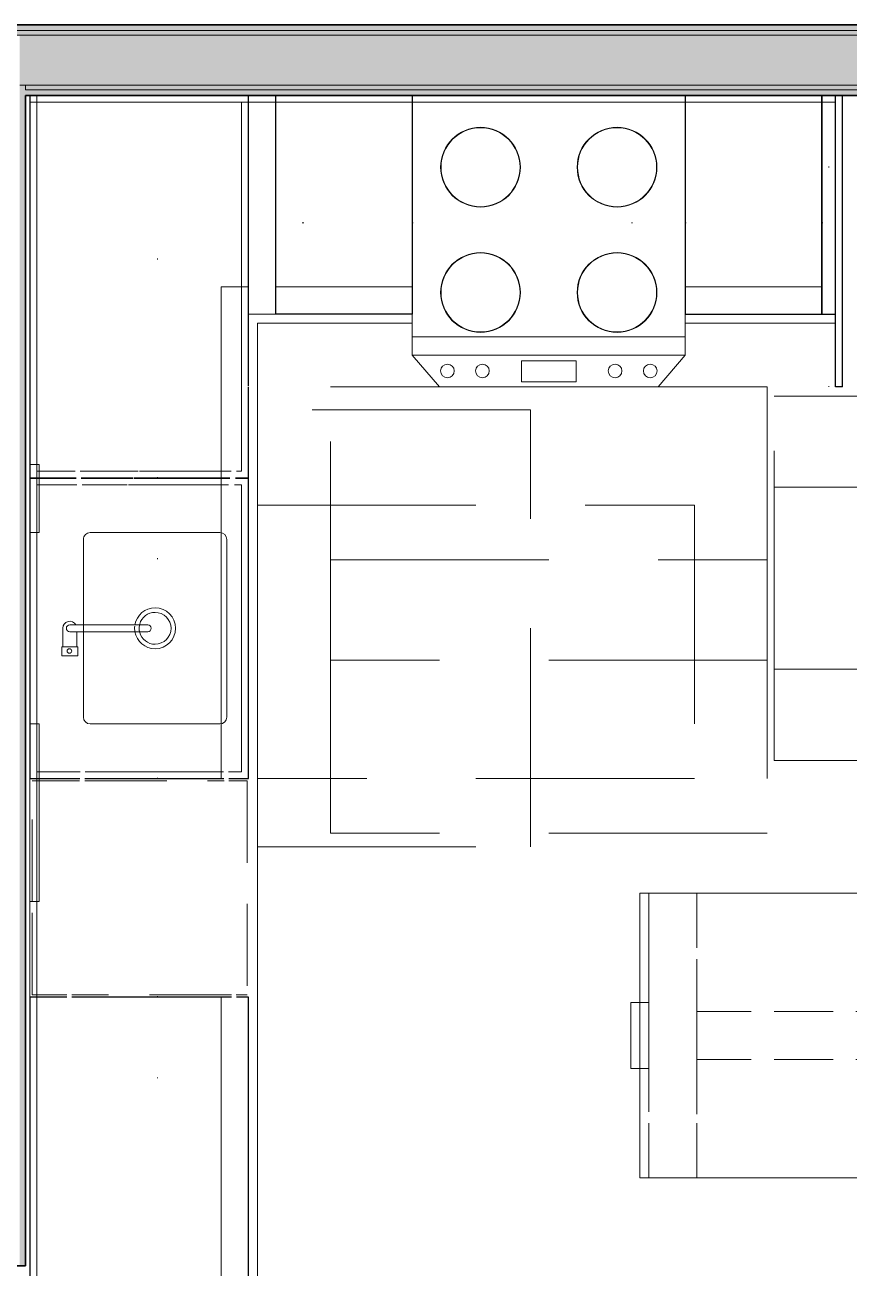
# Model space of a CAD drawing. Header units: inches. Extents: x 6 to 8416, y -388 to 6104.
# Drawn here: x 5615.9 to 5706.4, y 1370.7 to 1507.2 of the extents above; entities that cross this region are included whole.
import ezdxf

# ---------------------------------------------------------------- set-up
doc = ezdxf.new("R2010")
doc.units = ezdxf.units.IN
doc.header["$MEASUREMENT"] = 0
for name, pattern in [('Dash 1_16_', [48, 24, -24]), ('Dot 1_16_', [24, 0, -24]), ('Hidden 1_16_', [36, 24, -12]), ('Hidden 1_8_', [9, 6, -3]), ('Hidden 3_16_', [13.5, 9, -4.5])]:
    doc.linetypes.add(name, pattern=pattern)
for name, color, linetype, lineweight in [('A-GENM', 13, 'Continuous', 18), ('A-ROOM', 32, 'Continuous', 13), ('A-WALL', 113, 'Continuous', 25), ('A-WALL-PATT', 111, 'Continuous', 35), ('I-WALL', 2, 'Continuous', 25), ('P-SANR-FIXT', 6, 'Continuous', 18), ('Q-CASE', 31, 'Continuous', 18), ('Q-SPCQ', 91, 'Continuous', 18), ('Q-SPCQ-HDLN', 91, 'Hidden 3_16_', 9)]:
    doc.layers.add(name, color=color, linetype=linetype, lineweight=lineweight)

# ---------------------------------------------------------------- blocks, each defined once
blk = doc.blocks.new('GM KT - Type B_L4_3 - TS - Non-Recessed at Wall-18471888-LEVEL 3 - PLAN Copy 1 Copy 1')
at = {"layer": 'A-GENM', "lineweight": 9}
for p, q in [((-25, 166.5), (-25, 25)), ((-25, 25), (-25, 166.5)), ((-0.75, 166.5), (-0.75, 88.5)), ((-0.75, 88.5), (-0.75, 166.5)), ((0, 88.5), (0, 129)), ((0, 129), (0, 88.5)), ((0, 129), (0, 88.5)), ((0, 88.5), (0, 129)), ((-0.75, 88.5), (-0.75, 69)), ((-0.75, 69), (-0.75, 88.5)), ((0, 69), (0, 88.5)), ((0, 88.5), (0, 69)), ((0, 88.5), (0, 69)), ((0, 69), (0, 88.5)), ((-20.87, 69), (-6.62, 69)), ((-6.62, 69), (-20.87, 69)), ((-0.75, 69), (-0.75, 48)), ((-0.75, 48), (-0.75, 69)), ((0, 48), (0, 69)), ((0, 69), (0, 48)), ((0, 69), (0, 48)), ((0, 48), (0, 69)), ((-21.62, 48.75), (-21.62, 68.25)), ((-21.62, 68.25), (-21.62, 48.75)), ((-5.87, 68.25), (-5.87, 58.88)), ((-5.87, 58.88), (-5.87, 68.25)), ((-5.87, 58.81), (-5.87, 58.12)), ((-5.87, 58.12), (-5.87, 58.81)), ((-5.87, 58.12), (-5.87, 48.75)), ((-5.87, 48.75), (-5.87, 58.12)), ((-6.62, 48), (-20.87, 48)), ((-20.87, 48), (-6.62, 48)), ((-0.75, 48), (-0.75, 40.5)), ((-0.75, 40.5), (-0.75, 48)), ((0, 40.5), (0, 48)), ((0, 48), (0, 40.5)), ((0, 48), (0, 40.5)), ((0, 40.5), (0, 48)), ((-0.75, 40.5), (-0.75, 0.75)), ((-0.75, 0), (-0.75, 40.5)), ((0, 0.75), (0, 40.5)), ((0, 40.5), (0, 0.75)), ((0, 40.5), (0, 0)), ((0, 0.75), (0, 40.5)), ((-72, 25), (-88.5, 25)), ((-88.5, 25), (-88.5, 0.75)), ((-88.5, 0.75), (-88.5, 25)), ((-88.5, 25), (-72, 25)), ((-72, 0.75), (-72, 25)), ((-72, 25), (-72, 0.75)), ((-25, 25), (-42, 25)), ((-42, 25), (-42, 0.75)), ((-42, 0.75), (-42, 25)), ((-42, 25), (-25, 25)), ((-88.5, 0.75), (-88.5, 0)), ((-88.5, 0), (-88.5, 0.75)), ((-0.75, 0.75), (-88.5, 0.75)), ((-88.5, 0.75), (0, 0.75)), ((-88.5, 0.75), (-88.5, 0)), ((-88.5, 0.75), (-88.5, 0)), ((-72, 0), (-88.5, 0)), ((-72, 0), (-72, 0.75)), ((-72, 0.75), (-72, 0)), ((-42, 0.75), (-42, 0)), ((-42, 0), (-42, 0.75)), ((-0.75, 0), (-42, 0)), ((0, 0.75), (-0.75, 0.75)), ((-0.75, 0.75), (-0.75, 0)), ((0, 0), (-0.75, 0)), ((0, 0), (0, 0.75)), ((0, 0.75), (0, 0)), ((0, 0), (0, 0.75)), ((0, 0.75), (0, 0)), ((0, 0), (0, 0.75))]:
    blk.add_line(p, q, dxfattribs=at)
for centre, start, end in [((-20.87, 68.25), 90, 180), ((-20.87, 68.25), 90, 180), ((-6.62, 68.25), 0, 90), ((-6.62, 68.25), 0, 90), ((-20.87, 48.75), 180, 270), ((-20.87, 48.75), 180, 270), ((-6.62, 48.75), 270, 0), ((-6.62, 48.75), 270, 0)]:
    blk.add_arc(centre, 0.75, start, end, dxfattribs=at)
blk = doc.blocks.new('CW - LW - Filler - AM - 1 1_2_ W x 24_ D x H-V895-LEVEL 3 - PLAN Copy 1 Copy 1')
at = {"layer": 'Q-CASE', "lineweight": 9}
for p, q in [((18.24, 0.75), (18.24, 24)), ((18.24, 24), (18.24, 0.75)), ((18.24, 24), (19.74, 24)), ((18.24, 24), (19.74, 24)), ((19.74, 24), (18.24, 24)), ((18.24, 24), (18.24, 0.75)), ((18.24, 24), (19.74, 24)), ((19.74, 21), (19.74, 24)), ((19.74, 24), (19.74, 0.75)), ((19.74, 21), (19.74, 24)), ((19.74, 0.75), (19.74, 21)), ((19.74, 0.75), (19.74, 21)), ((18.24, 0), (18.24, 0.75)), ((18.24, 0.75), (18.24, 0)), ((18.24, 0.75), (18.24, 0)), ((19.74, 0), (18.24, 0)), ((18.24, 0), (19.74, 0)), ((18.24, 0), (19.74, 0)), ((19.74, 0), (19.74, 0.75)), ((19.74, 0.75), (19.74, 0)), ((19.74, 0), (19.74, 0.75))]:
    blk.add_line(p, q, dxfattribs=at)
at = {"layer": 'Q-CASE', "lineweight": 25}
for p, q in [((19.74, 24), (18.24, 24)), ((18.24, 24), (18.24, 0.75)), ((19.74, 0.75), (19.74, 24)), ((18.24, 0.75), (18.24, 0)), ((18.24, 0), (19.74, 0)), ((19.74, 0), (19.74, 0.75))]:
    blk.add_line(p, q, dxfattribs=at)
blk = doc.blocks.new('CW - UP - Double Doors - AM - 30_ W x 14_ D x H-2223544-LEVEL 3 - PLAN Copy 1 Copy 1')
at = {"layer": 'Q-CASE', "linetype": 'Dot 1_16_', "lineweight": 9}
for p, q in [((18.74, 14), (-11.26, 14)), ((-11.26, 0), (18.74, 0))]:
    blk.add_line(p, q, dxfattribs=at)
blk = doc.blocks.new('CW - UP - Filler - AM - 1 1_2_ W x 14_ D x H-2223587-LEVEL 3 - PLAN Copy 1 Copy 1')
at = {"layer": 'Q-CASE', "linetype": 'Dot 1_16_', "lineweight": 9}
for p, q in [((18.99, 14), (17.49, 14)), ((17.49, 0), (18.99, 0))]:
    blk.add_line(p, q, dxfattribs=at)
blk = doc.blocks.new('PL KT Sink-Single Bowl-Unit-AM - Under Mnt_ Cntr_Cntr_ 21_ L x 15 3_4_ W x 7 1_2_ D-2984442-LEVEL 3 - PLAN Copy 1 Copy 1')
at = {"layer": 'P-SANR-FIXT', "lineweight": 9}
for radius, start, end in [(2.25, 0, 180), (2.25, 0, 180), (1.75, 0, 180), (1.75, 360, 180), (2.25, 180, 260.3165), (2.25, 180, 260.3165), (1.75, 180, 255), (1.75, 180, 255), (2.25, 279.6835, 360), (2.25, 279.6835, 0), (1.75, 285, 360), (1.75, 285, 360), (1.75, 260.4354, 282.4502), (1.75, 260.4354, 270), (1.75, 270, 282.4502), (2.25, 263.8186, 279.6835), (2.25, 263.8186, 270), (2.25, 270, 279.6835)]:
    blk.add_arc((0, 2.03), radius, start, end, dxfattribs=at)
blk = doc.blocks.new('CW - LW - Filler - Toe Kick - AM - 3_ W x 24_ D x H-V896-LEVEL 3 - PLAN Copy 1 Copy 1')
at = {"layer": 'Q-CASE', "lineweight": 9}
for p, q in [((17.49, 0.75), (17.49, 24)), ((17.49, 24), (17.49, 0.75)), ((20.49, 24), (17.49, 24)), ((17.49, 24), (20.49, 24)), ((17.49, 24), (20.48, 24)), ((17.49, 24), (20.48, 24)), ((20.49, 0.75), (20.49, 24)), ((20.49, 24), (20.49, 0.75)), ((17.49, 0), (17.49, 0.75)), ((17.49, 0.75), (17.49, 0)), ((20.49, 0), (17.49, 0)), ((17.49, 0), (20.49, 0)), ((17.49, 0), (20.49, 0)), ((20.49, 0), (20.49, 0.75)), ((20.49, 0.75), (20.49, 0))]:
    blk.add_line(p, q, dxfattribs=at)
blk = doc.blocks.new('CW - LW - 4 Drawers - AM - 15_ W x 24_ D x H - 6_ Top Drawer-V897-LEVEL 3 - PLAN Copy 1 Copy 1')
at = {"layer": 'Q-CASE', "lineweight": 9}
for p, q in [((-21.76, 0), (-21.76, -0.75)), ((-21.76, -0.75), (-21.76, 0)), ((-21.76, 0), (-6.76, 0)), ((-6.76, 0), (-21.76, 0)), ((-6.76, 0), (-6.76, -0.75)), ((-6.76, -0.75), (-6.76, 0)), ((-21.76, 0), (-21.76, -0.75)), ((-21.76, -0.75), (-21.76, 0)), ((-21.76, 0), (-6.76, 0)), ((-6.76, 0), (-21.76, 0)), ((-21.76, -0.75), (-21.76, -21)), ((-21.76, -21), (-21.76, -0.75)), ((-21.76, -0.75), (-21.76, -24)), ((-21.76, -24), (-21.76, -0.75)), ((-6.76, 0), (-6.76, -0.75)), ((-6.76, -0.75), (-6.76, 0)), ((-6.76, -0.75), (-6.76, -21)), ((-6.76, -21), (-6.76, -0.75)), ((-6.76, -0.75), (-6.76, -24)), ((-6.76, -24), (-6.76, -0.75)), ((-6.76, -21), (-21.76, -21)), ((-6.76, -21), (-21.76, -21)), ((-6.76, -24), (-21.76, -24)), ((-6.76, -24), (-21.76, -24)), ((-21.76, -24), (-6.76, -24))]:
    blk.add_line(p, q, dxfattribs=at)
at = {"layer": 'Q-CASE', "lineweight": 25}
for p, q in [((-21.76, -0.75), (-21.76, 0)), ((-21.76, 0), (-6.76, 0)), ((-21.76, -24), (-21.76, -0.75)), ((-6.76, 0), (-6.76, -0.75)), ((-6.76, -0.75), (-6.76, -24)), ((-6.76, -24), (-21.76, -24))]:
    blk.add_line(p, q, dxfattribs=at)
blk = doc.blocks.new('CW - UP - Blind Single Door - AM - 12_ W x 14_ D x H - 4_ Gap-2984444-LEVEL 3 - PLAN Copy 1 Copy 1')
at = {"layer": 'Q-CASE', "linetype": 'Dot 1_16_', "lineweight": 9}
for p, q in [((-19.26, 0), (10.74, 0)), ((10.74, -14), (-5.26, -14))]:
    blk.add_line(p, q, dxfattribs=at)
blk = doc.blocks.new('CW - UP - Single Door - AM - 12_ W x 14_ D x H-5099758-LEVEL 3 - PLAN Copy 1 Copy 1')
at = {"layer": 'Q-CASE', "linetype": 'Dot 1_16_', "lineweight": 9}
for p, q in [((18.74, 14), (6.74, 14)), ((6.74, 0), (18.74, 0))]:
    blk.add_line(p, q, dxfattribs=at)
blk = doc.blocks.new('CW - UP - Single Door - AM - 15_ W x 14_ D x H-5098749-LEVEL 3 - PLAN Copy 1 Copy 1')
at = {"layer": 'Q-CASE', "linetype": 'Dot 1_16_', "lineweight": 9}
for p, q in [((18.74, 14), (3.74, 14)), ((3.74, 0), (18.74, 0))]:
    blk.add_line(p, q, dxfattribs=at)
blk = doc.blocks.new('CW - LW - Blind Single Door _ Drawer -  AM - 15_ W x 24_ D x H - 6_ Top Drawer_ 3_ Gap-V898-LEVEL 3 - PLAN Copy 1 Copy 1')
at = {"layer": 'Q-CASE', "lineweight": 9}
for p, q in [((-11.26, 0.75), (-11.26, 24)), ((-11.26, 24), (-11.26, 0.75)), ((-11.26, 24), (-10.51, 24)), ((-11.26, 24), (-10.51, 24)), ((-11.26, 24), (-11.26, 0.75)), ((-11.26, 0.75), (-11.26, 24)), ((-11.26, 24), (-10.51, 24)), ((-11.26, 24), (-10.51, 24)), ((-10.51, 24), (12.74, 24)), ((-10.51, 24), (14.98, 24)), ((-10.51, 24), (9.74, 24)), ((-10.51, 24), (9.74, 24)), ((-10.51, 0.75), (-10.51, 23.25)), ((-10.51, 23.25), (15.91, 23.25)), ((15.91, 23.25), (-10.51, 23.25)), ((-10.51, 23.25), (-10.51, 0.75)), ((9.74, 21), (9.74, 24)), ((9.74, 24), (9.74, 21)), ((9.74, 24), (12.74, 24)), ((12.74, 24), (14.98, 24)), ((12.74, 24), (14.98, 24)), ((14.99, 24), (20.66, 24)), ((14.99, 24), (20.66, 24)), ((14.99, 24), (20.66, 24)), ((15.93, 23.25), (29.99, 23.25)), ((29.99, 23.25), (15.93, 23.25)), ((20.77, 24), (30.74, 24)), ((20.77, 24), (30.74, 24)), ((20.77, 24), (30.74, 24)), ((29.99, 23.25), (29.99, 22.69)), ((29.99, 22.69), (29.99, 23.25)), ((30.74, 22.58), (30.74, 24)), ((30.74, 24), (30.74, 22.58)), ((29.99, 22.09), (29.99, 12.02)), ((29.99, 12.02), (29.99, 22.09)), ((30.74, 11.42), (30.74, 21.95)), ((30.74, 21.95), (30.74, 11.42)), ((18.7, 21), (9.74, 21)), ((9.74, 21), (18.7, 21)), ((30.64, 21), (18.74, 21)), ((18.74, 21), (30.64, 21)), ((30.74, 21), (30.74, 11.42)), ((30.74, 11.42), (30.74, 21)), ((29.99, 11.89), (29.99, 5.52)), ((29.99, 5.52), (29.99, 11.89)), ((30.74, 5.62), (30.74, 11.29)), ((30.74, 11.29), (30.74, 5.62)), ((30.74, 11.29), (30.74, 5.62)), ((30.74, 5.62), (30.74, 11.29)), ((29.99, 4.97), (29.99, 1)), ((29.99, 1), (29.99, 4.97)), ((30.74, 1), (30.74, 5.06)), ((30.74, 5.06), (30.74, 1)), ((30.74, 5.06), (30.74, 1)), ((30.74, 1), (30.74, 5.06)), ((-11.26, 0), (-11.26, 0.75)), ((-11.26, 0.75), (-11.26, 0)), ((-11.26, 0.75), (-11.26, 0)), ((-11.26, 0), (-11.26, 0.75)), ((-10.51, 0), (-11.26, 0)), ((-11.26, 0), (-10.51, 0)), ((-5.66, 0.75), (-10.51, 0.75)), ((-10.51, 0.75), (-5.66, 0.75)), ((29.24, 0), (-10.51, 0)), ((-10.51, 0), (29.24, 0)), ((29.24, 0.75), (-5.04, 0.75)), ((-5.04, 0.75), (29.24, 0.75)), ((29.99, 0.75), (29.24, 0.75)), ((29.24, 0.75), (29.99, 0.75)), ((30.74, 0), (29.24, 0)), ((29.24, 0), (30.74, 0)), ((29.99, 1), (29.99, 0.75)), ((29.99, 0.75), (29.99, 1)), ((30.74, 0.75), (30.74, 1)), ((30.74, 1), (30.74, 0.75)), ((30.74, 1), (30.74, 0.75)), ((30.74, 0.75), (30.74, 1)), ((30.74, 0), (30.74, 0.75)), ((30.74, 0.75), (30.74, 0)), ((30.74, 0.75), (30.74, 0)), ((30.74, 0), (30.74, 0.75)), ((-10.51, 0), (-11.26, 0)), ((-11.26, 0), (-10.51, 0)), ((29.24, 0), (-10.51, 0)), ((-10.51, 0), (29.24, 0)), ((30.74, 0), (29.24, 0)), ((29.24, 0), (30.74, 0))]:
    blk.add_line(p, q, dxfattribs=at)
at = {"layer": 'Q-CASE', "lineweight": 25}
for p, q in [((-10.51, 24), (-11.26, 24)), ((-11.26, 24), (-11.26, 0.75)), ((14.98, 24), (-10.51, 24)), ((20.66, 24), (14.99, 24)), ((30.74, 24), (20.77, 24)), ((30.74, 22.58), (30.74, 24)), ((30.74, 11.42), (30.74, 21.95)), ((30.74, 5.62), (30.74, 11.29)), ((30.74, 1), (30.74, 5.06)), ((-11.26, 0.75), (-11.26, 0)), ((-11.26, 0), (-10.51, 0)), ((-10.51, 0), (29.24, 0)), ((29.24, 0), (30.74, 0)), ((30.74, 0.75), (30.74, 1)), ((30.74, 0), (30.74, 0.75))]:
    blk.add_line(p, q, dxfattribs=at)
blk = doc.blocks.new('CW - UP - Filler - AM - 4_ W x 14_ D x H-2984448-LEVEL 3 - PLAN Copy 1 Copy 1')
at = {"layer": 'Q-CASE', "linetype": 'Dot 1_16_', "lineweight": 9}
for p, q in [((20.24, 14), (16.24, 14)), ((16.24, 0), (20.24, 0))]:
    blk.add_line(p, q, dxfattribs=at)
blk = doc.blocks.new('CW - UP - Double Doors - AM - 24_ W x 14_ D x H-2984449-LEVEL 3 - PLAN Copy 1 Copy 1')
at = {"layer": 'Q-CASE', "linetype": 'Dot 1_16_', "lineweight": 9}
for p, q in [((18.74, 14), (-5.26, 14)), ((-5.26, 0), (18.74, 0))]:
    blk.add_line(p, q, dxfattribs=at)
blk = doc.blocks.new('CW - LW - Double Doors _ Apron - AM - 33_ W x 24_ D x H - 6_ Apron-V900-LEVEL 3 - PLAN Copy 1 Copy 1')
at = {"layer": 'Q-CASE', "lineweight": 9}
for p, q in [((-15.76, 22.58), (-15.76, 24)), ((-15.76, 24), (-15.76, 22.58)), ((-15.76, 24), (17.24, 24)), ((-15.76, 24), (17.24, 24)), ((-15.76, 24), (17.24, 24)), ((-15.01, 22.48), (-15.01, 23.25)), ((-15.01, 23.25), (16.49, 23.25)), ((16.49, 23.25), (-15.01, 23.25)), ((-15.01, 23.25), (-15.01, 22.48)), ((16.49, 23.25), (16.49, 21.83)), ((16.49, 21.83), (16.49, 23.25)), ((17.24, 21.86), (17.24, 24)), ((17.24, 24), (17.24, 21.86)), ((-15.76, 11.42), (-15.76, 21.95)), ((-15.76, 21.95), (-15.76, 11.42)), ((-15.76, 11.42), (-15.76, 21)), ((-15.76, 21), (-15.76, 11.42)), ((-15.67, 21), (-9.75, 21)), ((-15.67, 21), (-9.75, 21)), ((-15.01, 10.82), (-15.01, 21.82)), ((-15.01, 21.82), (-15.01, 10.82)), ((-9.75, 21), (11.22, 21)), ((-9.75, 21), (11.22, 21)), ((11.22, 21), (17.14, 21)), ((11.22, 21), (17.14, 21)), ((16.49, 21.28), (16.49, 6.08)), ((16.49, 6.08), (16.49, 21.28)), ((17.24, 6.03), (17.24, 21.31)), ((17.24, 21.31), (17.24, 6.03)), ((17.24, 6.03), (17.24, 21)), ((17.24, 21), (17.24, 6.03)), ((-15.76, 5.62), (-15.76, 11.29)), ((-15.76, 11.29), (-15.76, 5.62)), ((-15.76, 5.62), (-15.76, 11.29)), ((-15.76, 11.29), (-15.76, 5.62)), ((-15.01, 5.72), (-15.01, 10.68)), ((-15.01, 10.68), (-15.01, 5.72)), ((16.49, 5.52), (16.49, 1)), ((16.49, 1), (16.49, 5.52)), ((17.24, 1), (17.24, 5.47)), ((17.24, 5.47), (17.24, 1)), ((17.24, 1), (17.24, 5.47)), ((17.24, 5.47), (17.24, 1)), ((-15.76, 1), (-15.76, 5.06)), ((-15.76, 5.06), (-15.76, 1)), ((-15.76, 1), (-15.76, 5.06)), ((-15.76, 5.06), (-15.76, 1)), ((-15.01, 1), (-15.01, 5.15)), ((-15.01, 5.15), (-15.01, 1)), ((-15.76, 0.75), (-15.76, 1)), ((-15.76, 1), (-15.76, 0.75)), ((-15.76, 0.75), (-15.76, 1)), ((-15.76, 1), (-15.76, 0.75)), ((-15.76, 0), (-15.76, 0.75)), ((-15.76, 0.75), (-15.76, 0)), ((-15.76, 0), (-15.76, 0.75)), ((-15.76, 0.75), (-15.76, 0)), ((-9.76, 0), (-15.76, 0)), ((-15.76, 0), (-9.76, 0)), ((-15.01, 0.75), (-15.01, 1)), ((-15.01, 1), (-15.01, 0.75)), ((-9.76, 0.75), (-15.01, 0.75)), ((-15.01, 0.75), (-9.76, 0.75)), ((11.24, 0.75), (-9.76, 0.75)), ((-9.76, 0.75), (11.24, 0.75)), ((11.24, 0), (-9.76, 0)), ((-9.76, 0), (11.24, 0)), ((16.49, 0.75), (11.24, 0.75)), ((11.24, 0.75), (16.49, 0.75)), ((17.24, 0), (11.24, 0)), ((11.24, 0), (17.24, 0)), ((16.49, 1), (16.49, 0.75)), ((16.49, 0.75), (16.49, 1)), ((17.24, 0.75), (17.24, 1)), ((17.24, 1), (17.24, 0.75)), ((17.24, 0.75), (17.24, 1)), ((17.24, 1), (17.24, 0.75)), ((17.24, 0), (17.24, 0.75)), ((17.24, 0.75), (17.24, 0)), ((17.24, 0), (17.24, 0.75)), ((17.24, 0.75), (17.24, 0)), ((-9.76, 0), (-15.76, 0)), ((-15.76, 0), (-9.76, 0)), ((11.24, 0), (-9.76, 0)), ((-9.76, 0), (11.24, 0)), ((17.24, 0), (11.24, 0)), ((11.24, 0), (17.24, 0))]:
    blk.add_line(p, q, dxfattribs=at)
at = {"layer": 'Q-CASE', "lineweight": 25}
for p, q in [((17.24, 24), (-15.76, 24)), ((-15.76, 24), (-15.76, 22.58)), ((17.24, 21.86), (17.24, 24)), ((-15.76, 21.95), (-15.76, 11.42)), ((17.24, 6.03), (17.24, 21.31)), ((-15.76, 11.29), (-15.76, 5.62)), ((17.24, 1), (17.24, 5.47)), ((-15.76, 5.06), (-15.76, 1)), ((-15.76, 1), (-15.76, 0.75)), ((-15.76, 0.75), (-15.76, 0)), ((-15.76, 0), (-9.76, 0)), ((-9.76, 0), (11.24, 0)), ((11.24, 0), (17.24, 0)), ((17.24, 0.75), (17.24, 1)), ((17.24, 0), (17.24, 0.75))]:
    blk.add_line(p, q, dxfattribs=at)
blk = doc.blocks.new('CW - LW - Single Door _ Drawer - AM - 15_ W x 24_ D x H - 6_ Top Drawer-2666351-LEVEL 3 - PLAN Copy 1 Copy 1')
at = {"layer": 'Q-CASE', "lineweight": 9}
for p, q in [((3.74, 0.75), (3.74, 24)), ((3.74, 24), (3.74, 0.75)), ((3.74, 24), (18.74, 24)), ((3.74, 24), (18.74, 24)), ((3.74, 24), (18.74, 24)), ((18.74, 0.75), (18.74, 24)), ((18.74, 24), (18.74, 0.75)), ((3.74, 0.75), (3.74, 21)), ((3.74, 21), (3.74, 0.75)), ((3.74, 21), (18.74, 21)), ((3.74, 21), (18.74, 21)), ((18.74, 0.75), (18.74, 21)), ((18.74, 21), (18.74, 0.75)), ((3.74, 0), (3.74, 0.75)), ((3.74, 0.75), (3.74, 0)), ((3.74, 0), (3.74, 0.75)), ((3.74, 0.75), (3.74, 0)), ((18.74, 0), (3.74, 0)), ((3.74, 0), (18.74, 0)), ((18.74, 0), (18.74, 0.75)), ((18.74, 0.75), (18.74, 0)), ((18.74, 0), (18.74, 0.75)), ((18.74, 0.75), (18.74, 0)), ((18.74, 0), (3.74, 0)), ((3.74, 0), (18.74, 0))]:
    blk.add_line(p, q, dxfattribs=at)
at = {"layer": 'Q-CASE', "lineweight": 25}
for p, q in [((18.74, 24), (3.74, 24)), ((3.74, 24), (3.74, 0.75)), ((18.74, 0.75), (18.74, 24)), ((3.74, 0.75), (3.74, 0)), ((3.74, 0), (18.74, 0)), ((18.74, 0), (18.74, 0.75))]:
    blk.add_line(p, q, dxfattribs=at)
blk = doc.blocks.new('GM Outlet Zone-AM - GM Outlet Zone-AM-2984450-LEVEL 3 - PLAN Copy 1 Copy 1')
at = {"layer": 'A-GENM', "linetype": 'Dash 1_16_', "lineweight": 9}
for p, q in [((-3.75, 1), (3.75, 1)), ((3.75, 1), (-3.75, 1)), ((-3.75, 0.25), (-3.75, 1)), ((-3.75, 1), (-3.75, 0)), ((-3.75, 0), (-3.75, 0.25)), ((-3.75, 0), (3.75, 0)), ((3.75, 0), (-3.75, 0)), ((3.75, 1), (3.75, 0.25)), ((3.75, 1), (3.75, 0)), ((3.75, 0.25), (3.75, 0))]:
    blk.add_line(p, q, dxfattribs=at)
blk = doc.blocks.new('GM Outlet Zone-AM - GM Outlet Zone-AM-V901-LEVEL 3 - PLAN Copy 1 Copy 1')
at = {"layer": 'A-GENM', "lineweight": 9}
h = blk.add_hatch(dxfattribs=at)
h.set_pattern_fill('FP_66', color=256, style=0, pattern_type=2)
h.set_pattern_definition([(135, (1420.686, -1489.125), (-33.9411, -33.9411), [])])
h.paths.add_polyline_path([(9.75, 1), (-9.75, 1), (-9.75, 0), (9.75, 0)])
at = {"layer": 'A-GENM', "linetype": 'Dash 1_16_', "lineweight": 9}
for p, q in [((-9.75, 1), (9.75, 1)), ((9.75, 1), (-9.75, 1)), ((-9.75, 0.75), (-9.75, 1)), ((-9.75, 1), (-9.75, 0)), ((-9.75, 0), (-9.75, 0.75)), ((-9.75, 0), (9.75, 0)), ((9.75, 0), (-9.75, 0)), ((9.75, 1), (9.75, 0.75)), ((9.75, 1), (9.75, 0)), ((9.75, 0.75), (9.75, 0))]:
    blk.add_line(p, q, dxfattribs=at)
blk = doc.blocks.new('CW - LW - Filler - AM - 0 3_4_ W x 32_ D x H-V902-LEVEL 3 - PLAN Copy 1 Copy 1')
at = {"layer": 'Q-CASE', "lineweight": 9}
for p, q in [((18.61, 0), (18.61, -0.75)), ((19.36, 0), (18.61, 0)), ((18.61, 0), (18.61, -32)), ((19.36, 0), (18.61, 0)), ((18.61, -0.75), (18.61, 0)), ((18.61, 0), (19.36, 0)), ((18.61, -0.75), (18.61, -24)), ((18.61, -24), (18.61, -0.75)), ((19.36, -32), (19.36, 0)), ((19.36, -32), (19.36, 0)), ((19.36, 0), (19.36, -32)), ((18.61, -24), (18.61, -25)), ((18.61, -25), (18.61, -24)), ((18.61, -25), (18.61, -32)), ((18.61, -32), (18.61, -25)), ((19.36, -32), (18.61, -32)), ((18.61, -32), (19.36, -32)), ((19.36, -32), (18.61, -32)), ((18.61, -32), (19.36, -32))]:
    blk.add_line(p, q, dxfattribs=at)
at = {"layer": 'Q-CASE', "lineweight": 25}
for p, q in [((18.61, -32), (18.61, 0)), ((18.61, 0), (19.36, 0)), ((19.36, 0), (19.36, -32)), ((19.36, -32), (18.61, -32))]:
    blk.add_line(p, q, dxfattribs=at)
blk = doc.blocks.new('CW - UP - Filler - AM - 1 1_2_ W x 32_ D x H-2223675-LEVEL 3 - PLAN Copy 1 Copy 1')
at = {"layer": 'Q-CASE', "linetype": 'Dot 1_16_', "lineweight": 9}
for p, q in [((17.49, -32), (17.49, 0)), ((17.49, 0), (18.99, 0)), ((18.99, -32), (17.49, -32))]:
    blk.add_line(p, q, dxfattribs=at)
blk = doc.blocks.new('CW - UP - Double Doors - AM - 33_ W x 32_ D x H-2223676-LEVEL 3 - PLAN Copy 1 Copy 1')
at = {"layer": 'Q-CASE', "linetype": 'Dot 1_16_', "lineweight": 9}
for p, q in [((-14.26, 0), (18.74, 0)), ((18.74, -32), (-14.26, -32))]:
    blk.add_line(p, q, dxfattribs=at)
blk = doc.blocks.new('CW - UP - Double Doors - AM - 33_ W x 14_ D x H-11679819-LEVEL 3 - PLAN Copy 1 Copy 1')
at = {"layer": 'Q-CASE', "linetype": 'Dot 1_16_', "lineweight": 9}
for p, q in [((18.74, 14), (-14.26, 14)), ((-14.26, 0), (18.74, 0))]:
    blk.add_line(p, q, dxfattribs=at)
blk = doc.blocks.new('CW - LW - Double Doors _ Drawers - AM - 33_ W x 24_ D x H - 6_ Top Drawer-18471889-LEVEL 3 - PLAN Copy 1 Copy 1')
at = {"layer": 'Q-CASE', "lineweight": 9}
for p, q in [((-17.26, 22.68), (-17.26, 24)), ((-17.26, 24), (-17.26, 22.68)), ((-17.26, 24), (15.74, 24)), ((-17.26, 24), (15.74, 24)), ((-17.26, 24), (15.74, 24)), ((15.74, 23.81), (15.74, 24)), ((15.74, 24), (15.74, 23.81)), ((15.74, 2.34), (15.74, 23.54)), ((15.74, 23.54), (15.74, 2.34)), ((-17.26, 4.59), (-17.26, 22.14)), ((-17.26, 22.14), (-17.26, 4.59)), ((-17.26, 4.59), (-17.26, 21)), ((-17.26, 21), (-17.26, 4.59)), ((-17.26, 21), (15.74, 21)), ((-17.26, 21), (15.74, 21)), ((15.74, 2.34), (15.74, 21)), ((15.74, 21), (15.74, 2.34)), ((-17.26, 0.75), (-17.26, 4.04)), ((-17.26, 4.04), (-17.26, 0.75)), ((-17.26, 0.75), (-17.26, 4.04)), ((-17.26, 4.04), (-17.26, 0.75)), ((15.74, 0.75), (15.74, 2.06)), ((15.74, 2.06), (15.74, 0.75)), ((15.74, 0.75), (15.74, 2.06)), ((15.74, 2.06), (15.74, 0.75)), ((-17.26, 0), (-17.26, 0.75)), ((-17.26, 0.75), (-17.26, 0)), ((-17.26, 0), (-17.26, 0.75)), ((-17.26, 0.75), (-17.26, 0)), ((12.74, 0), (-17.26, 0)), ((-17.26, 0), (12.74, 0)), ((15.74, 0), (12.74, 0)), ((12.74, 0), (15.74, 0)), ((15.74, 0), (15.74, 0.75)), ((15.74, 0.75), (15.74, 0)), ((15.74, 0), (15.74, 0.75)), ((15.74, 0.75), (15.74, 0)), ((12.74, 0), (-17.26, 0)), ((-17.26, 0), (12.74, 0)), ((15.74, 0), (12.74, 0)), ((12.74, 0), (15.74, 0))]:
    blk.add_line(p, q, dxfattribs=at)
at = {"layer": 'Q-CASE', "lineweight": 25}
for p, q in [((-17.26, 24), (-17.26, 22.68)), ((15.74, 24), (-17.26, 24)), ((15.74, 23.81), (15.74, 24)), ((15.74, 2.34), (15.74, 23.54)), ((-17.26, 22.14), (-17.26, 4.59)), ((-17.26, 4.04), (-17.26, 0.75)), ((15.74, 0.75), (15.74, 2.06)), ((-17.26, 0.75), (-17.26, 0)), ((-17.26, 0), (12.74, 0)), ((12.74, 0), (15.74, 0)), ((15.74, 0), (15.74, 0.75))]:
    blk.add_line(p, q, dxfattribs=at)
blk = doc.blocks.new('z Nested-Clearance-Rectangle-AM - Clearance-1978794-LEVEL 3 - PLAN Copy 1 Copy 1')
at = {"layer": 'A-GENM', "linetype": 'Hidden 1_16_', "lineweight": 9}
for p, q in [((-15, -48), (-15, 0)), ((-15, 0), (15, 0)), ((15, 0), (15, -48)), ((15, -48), (-15, -48))]:
    blk.add_line(p, q, dxfattribs=at)
blk = doc.blocks.new('z Nested-Dishwasher-AM - DW-V904-LEVEL 3 - PLAN Copy 1 Copy 1')
at = {"layer": 'Q-SPCQ-HDLN'}
for p, q in [((-11.75, -0.75), (-11.75, -0.25)), ((-11.75, -0.25), (-1.5, -0.25)), ((-11.75, -4.05), (-11.75, -0.75)), ((-1.5, -0.25), (11.75, -0.25)), ((11.75, -0.25), (11.75, -0.75)), ((11.75, -0.75), (11.75, -1)), ((11.75, -1), (11.75, -5.46)), ((-11.75, -22.13), (-11.75, -4.6)), ((11.75, -6.02), (11.75, -21.32)), ((-11.75, -23.87), (-11.75, -22.67)), ((11.75, -21.86), (11.75, -23.87)), ((11.75, -23.87), (-11.75, -23.87))]:
    blk.add_line(p, q, dxfattribs=at)
blk = doc.blocks.new('z Nested-Clearance-Plumbing-AM - Clearance-2223592-LEVEL 3 - PLAN Copy 1 Copy 1')
at = {"layer": 'A-GENM', "linetype": 'Hidden 1_16_', "lineweight": 9}
for p, q in [((15, 48), (-15, 48)), ((-15, 48), (-15, 0)), ((15, 0), (15, 48)), ((-15, 0), (15, 0))]:
    blk.add_line(p, q, dxfattribs=at)
blk = doc.blocks.new('z Nested-Faucet-Gooseneck-AM - z Nested-Faucet-Gooseneck-AM-2223593-LEVEL 3 - PLAN Copy 1 Copy 1')
at = {"layer": 'P-SANR-FIXT', "lineweight": 9}
for p, q in [((-0.38, 0.67), (-0.38, 8.57)), ((0.38, 8.57), (0.38, 0.77)), ((-0.38, 0.67), (-0.38, 0)), ((0.38, 0.77), (2.05, 0.77)), ((0.38, 0.77), (0.38, 0)), ((2.05, 0.89), (3.02, 0.89)), ((2.05, 0.77), (2.05, 0.89)), ((2.05, -0.77), (2.05, 0.77)), ((3.02, 0.89), (3.02, -0.89)), ((2.05, -0.77), (0, -0.77)), ((2.05, -0.89), (2.05, -0.77)), ((3.02, -0.89), (2.05, -0.89))]:
    blk.add_line(p, q, dxfattribs=at)
blk.add_circle((2.5, -0.04), 0.25, dxfattribs=at)
for centre, radius, start, end in [((0, 8.57), 0.376, 0, 180), ((0, 0), 0.769, 119.2819, 270), ((0, 0), 0.376, 180, 360)]:
    blk.add_arc(centre, radius, start, end, dxfattribs=at)
blk = doc.blocks.new('z Nested-Range - z Nested-Range-V259-LEVEL 3 - PLAN Copy 1 Copy 1')
at = {"layer": 'Q-SPCQ'}
for p, q in [((-15, 0), (-15, -0.75)), ((-15, -0.75), (-15, 0)), ((-15, 0), (15, 0)), ((15, 0), (-15, 0)), ((-15, 0), (-15, -0.75)), ((-15, -0.75), (-15, 0)), ((-15, 0), (15, 0)), ((-15, -0.75), (-15, -28.5)), ((-15, -24), (-15, -0.75)), ((-15, -0.75), (-15, -24)), ((-15, -21), (-15, -0.75)), ((15, -0.75), (15, 0)), ((15, 0), (15, -0.75)), ((15, -0.75), (15, 0)), ((15, 0), (15, -0.75)), ((15, -28.5), (15, -0.75)), ((15, -0.75), (15, -24)), ((15, -24), (15, -0.75)), ((15, -0.75), (15, -21)), ((-15, -24), (-15, -21)), ((15, -21), (15, -24)), ((-15, -25), (-15, -24)), ((-15, -24), (-15, -25)), ((-15, -25), (-15, -24)), ((15, -24), (15, -25)), ((15, -25), (15, -24)), ((15, -24), (15, -25)), ((-15, -28.5), (-15, -25)), ((-15, -25), (-15, -26.5)), ((-15, -26.5), (-15, -25)), ((15, -25), (15, -28.5)), ((15, -26.5), (15, -25)), ((15, -25), (15, -26.5)), ((-15, -26.5), (15, -26.5)), ((15, -26.5), (-15, -26.5)), ((15, -28.5), (-15, -28.5)), ((-15, -28.5), (15, -28.5)), ((-15, -28.5), (-12, -32)), ((-12, -32), (-15, -28.5)), ((-15, -28.5), (15, -28.5)), ((15, -28.5), (-15, -28.5)), ((12, -32), (15, -28.5)), ((15, -28.5), (12, -32)), ((-12, -32), (12, -32))]:
    blk.add_line(p, q, dxfattribs=at)
at = {"layer": 'Q-SPCQ', "lineweight": 9}
for p, q in [((-3, -29.14), (-3, -31.43)), ((3, -29.14), (-3, -29.14)), ((3, -31.43), (3, -29.14)), ((-3, -31.43), (3, -31.43))]:
    blk.add_line(p, q, dxfattribs=at)
for centre in [(-11.14, -30.25), (-7.29, -30.25), (7.29, -30.25), (11.14, -30.25)]:
    blk.add_circle(centre, 0.75, dxfattribs=at)
for centre, radius, start, end in [((-7.5, -7.88), 4.38, 360, 180), ((-7.5, -7.88), 4.37, 0, 180), ((-7.5, -7.88), 4.34, 0, 180), ((-7.5, -7.88), 4.34, 0, 180), ((7.5, -7.88), 4.38, 360, 180), ((7.5, -7.88), 4.37, 0, 180), ((7.5, -7.88), 4.34, 0, 180), ((7.5, -7.88), 4.34, 0, 180), ((-7.5, -7.88), 4.38, 180, 360), ((-7.5, -7.88), 4.37, 180, 360), ((-7.5, -7.88), 4.34, 180, 360), ((-7.5, -7.88), 4.34, 180, 360), ((7.5, -7.88), 4.38, 180, 360), ((7.5, -7.88), 4.37, 180, 360), ((7.5, -7.88), 4.34, 180, 360), ((7.5, -7.88), 4.34, 180, 360), ((-7.5, -21.63), 4.38, 360, 180), ((-7.5, -21.63), 4.37, 0, 180), ((-7.5, -21.63), 4.34, 0, 180), ((-7.5, -21.63), 4.34, 0, 180), ((7.5, -21.63), 4.38, 360, 180), ((7.5, -21.63), 4.37, 0, 180), ((7.5, -21.63), 4.34, 0, 180), ((7.5, -21.63), 4.34, 0, 180), ((-7.5, -21.63), 4.38, 180, 360), ((-7.5, -21.63), 4.37, 180, 360), ((-7.5, -21.63), 4.34, 180, 360), ((-7.5, -21.63), 4.34, 180, 360), ((7.5, -21.63), 4.38, 180, 360), ((7.5, -21.63), 4.37, 180, 360), ((7.5, -21.63), 4.34, 180, 360), ((7.5, -21.63), 4.34, 180, 360)]:
    blk.add_arc(centre, radius, start, end, dxfattribs=at)
blk = doc.blocks.new('GM IS - Type B_5 - island small AM - Type B - Island 4 - 6_ WIDE-V1015-LEVEL 3 - PLAN Copy 1 Copy 1')
at = {"layer": 'A-GENM', "lineweight": 9}
for p, q in [((0, 31.25), (-72, 31.25)), ((-72, 31.25), (-72, 0)), ((-72, 0), (-72, 31.25)), ((-72, 31.25), (0, 31.25)), ((0, 0), (0, 31.25)), ((0, 31.25), (0, 0)), ((-72, 0), (0, 0)), ((0, 0), (-72, 0))]:
    blk.add_line(p, q, dxfattribs=at)
at = {"layer": 'A-GENM', "linetype": 'Hidden 1_8_', "lineweight": 9}
for p, q in [((-71, 31.25), (-71, 0)), ((-65.75, 31.25), (-71, 31.25)), ((-71, 31.25), (-65.75, 31.25)), ((-71, 19.25), (-71, 31.25)), ((-71, 31.25), (-71, 0)), ((-65.75, 31.25), (-71, 31.25)), ((-71, 31.25), (-65.75, 31.25)), ((-71, 19.25), (-71, 31.25)), ((-71, 0), (-71, 31.25)), ((-71, 31.25), (-71, 0)), ((-71, 31.25), (-65.75, 31.25)), ((-65.75, 0), (-65.75, 31.25)), ((-65.75, 31.25), (-65.75, 18.25)), ((-65.75, 0), (-65.75, 31.25)), ((-65.75, 31.25), (-65.75, 18.25)), ((-65.75, 31.25), (-65.75, 0)), ((-6.25, 31.25), (-6.25, 0)), ((-1, 31.25), (-6.25, 31.25)), ((-6.25, 31.25), (-1, 31.25)), ((-6.25, 18.25), (-6.25, 31.25)), ((-6.25, 31.25), (-6.25, 0)), ((-6.25, 31.25), (-1, 31.25)), ((-1, 0), (-1, 31.25)), ((-1, 31.25), (-1, 19.25)), ((-1, 31.25), (-1, 0)), ((-71, 12), (-71, 19.25)), ((-71, 12), (-71, 19.25)), ((-1, 19.25), (-1, 12)), ((-6.25, 18.25), (-65.75, 18.25)), ((-65.75, 18.25), (-65.75, 13)), ((-65.75, 13), (-65.75, 18.25)), ((-65.75, 18.25), (-6.25, 18.25)), ((-65.75, 18.25), (-65.75, 13)), ((-65.75, 18.25), (-65.75, 13)), ((-65.75, 18.25), (-6.25, 18.25)), ((-6.25, 13), (-6.25, 18.25)), ((-6.25, 18.25), (-6.25, 13)), ((-6.25, 13), (-6.25, 18.25)), ((-65.75, 13), (-6.25, 13)), ((-6.25, 13), (-65.75, 13)), ((-65.75, 13), (-65.75, 0)), ((-65.75, 13), (-65.75, 0)), ((-6.25, 13), (-65.75, 13)), ((-6.25, 0), (-6.25, 13)), ((-71, 0), (-71, 12)), ((-71, 0), (-71, 12)), ((-1, 12), (-1, 0)), ((-71, 0), (-65.75, 0)), ((-65.75, 0), (-71, 0)), ((-71, 0), (-65.75, 0)), ((-65.75, 0), (-71, 0)), ((-71, 0), (-65.75, 0)), ((-6.25, 0), (-1, 0)), ((-1, 0), (-6.25, 0)), ((-6.25, 0), (-1, 0))]:
    blk.add_line(p, q, dxfattribs=at)
blk = doc.blocks.new('GM Outlet Zone-AM - GM Outlet Zone-AM-V1023-LEVEL 3 - PLAN Copy 1 Copy 1')
at = {"layer": 'A-GENM', "linetype": 'Dash 1_16_', "lineweight": 9}
for p, q in [((-3.62, 0), (3.63, 0)), ((3.63, 0), (-3.62, 0)), ((-3.62, -1), (-3.62, 0)), ((-3.62, 0), (-3.62, -1)), ((-3.62, -2), (-3.62, -1)), ((-3.62, -1), (-3.62, -2)), ((3.63, 0), (3.63, -1)), ((3.63, 0), (3.63, -1)), ((3.63, -1), (3.63, -2)), ((3.63, -1), (3.63, -2)), ((-3.62, -2), (3.63, -2)), ((3.63, -2), (-3.62, -2))]:
    blk.add_line(p, q, dxfattribs=at)

msp = doc.modelspace()

# ---------------------------------------------------------------- hatches: boundary and pattern name
at = {"layer": 'A-WALL-PATT'}
h = msp.add_hatch(color=10, dxfattribs=at)
h.paths.add_polyline_path([(6058.16533733, 1506.56077679), (6058.16533733, 1507.18577679), (5947.91533733, 1507.02996842), (5947.91533733, 1506.56077679), (6029.40053685, 1506.56077679)])
h.paths.add_polyline_path([(5940.41533733, 1506.56077679), (5940.41533733, 1507.18577679), (5609.29033733, 1507.18577679), (5609.29033733, 1506.56077679), (5894.43053685, 1506.56077679)])
for points in [[(5615.29033733, 1370.93577679), (5615.91533733, 1370.93577679), (5615.91533733, 1500.56077679), (5615.29033733, 1500.56077679), (5615.29033733, 1371.56077679)], [(6058.16533733, 1500.06077679), (6058.16533733, 1500.56077679), (5615.91533733, 1500.56077679), (5615.91533733, 1500.06077679), (6029.40053685, 1500.06077679)]]:
    msp.add_hatch(color=10, dxfattribs=at).paths.add_polyline_path(points)
at = {"layer": 'A-WALL-PATT', "lineweight": 25}
msp.add_hatch(color=10, dxfattribs=at).paths.add_polyline_path([(6058.16533733, 1499.43577679), (6058.16533733, 1500.06077679), (5615.91533733, 1500.06077679), (5615.91533733, 1499.43577679), (6029.40053685, 1499.43577679)])
at = {"layer": 'I-WALL'}
h = msp.add_hatch(color=10, dxfattribs=at)
h.paths.add_polyline_path([(6029.40053685, 1506.06077679), (6058.16533733, 1506.06077679), (6058.16533733, 1506.56077679), (5947.91533733, 1506.56077679), (5947.91533733, 1506.06077679), (5961.91553685, 1506.06077679)])
h.paths.add_polyline_path([(5940.41533733, 1506.06077679), (5940.41533733, 1506.56077679), (5609.79033733, 1506.56077679), (5609.79033733, 1506.06077679), (5894.43053685, 1506.06077679)])
msp.add_hatch(color=10, dxfattribs=at).paths.add_polyline_path([(6029.40053685, 1500.56077679), (6058.16533733, 1500.56077679), (6058.16533733, 1506.06077679), (5947.91533733, 1506.06077679), (5947.91533733, 1503.18577679), (5940.41533733, 1503.18577679), (5940.41533733, 1506.06077679), (5615.29033733, 1506.06077679), (5615.29033733, 1500.56077679), (5961.91553685, 1500.56077679)])

# ---------------------------------------------------------------- linework, layer by layer
at = {"layer": 'A-ROOM', "lineweight": 9, "flags": 128}
msp.add_lwpolyline([(5517.16533733, 950.68577679), (5517.16533733, 1329.68577679), (5517.16533733, 1374.56077679), (5517.16533733, 1507.18577679), (5612.29033733, 1507.18577679), (6058.16533733, 1507.18577679), (6133.29033733, 1507.18577679), (6196.26633733, 1507.18577679), (6208.31433733, 1507.18577679), (6287.04033733, 1507.18577679), (6553.41533733, 1507.18577679), (6623.91533733, 1507.18577679), (6684.85253134, 1507.18577679), (6691.72814332, 1507.18577679), (6769.04033733, 1507.18577679), (6953.66533733, 1507.18577679), (7039.41533733, 1507.18577679), (7109.91533733, 1507.18577679), (7146.66533733, 1507.18577679), (7492.29033733, 1507.18577679)], dxfattribs=at)
msp.add_lwpolyline([(5809.54033733, 923.68577679), (5809.54033733, 1274.81077679), (5877.04033733, 1274.81077679), (5877.04033733, 1214.81077679), (6129.16533733, 1214.81077679), (6129.16533733, 1342.68577679), (6127.66533733, 1342.68577679), (6127.66533733, 1499.93577679), (6058.16533733, 1499.93577679), (6058.16533733, 1499.43577679), (5615.91533733, 1499.43577679), (5615.91533733, 1370.93577679), (5524.41533733, 1370.93577679), (5524.41533733, 1329.68577679), (5524.91533733, 1329.68577679), (5524.91533733, 953.68577679), (5571.66533733, 953.68577679), (5571.66533733, 926.18577679), (5681.66533733, 926.18577679), (5681.66533733, 923.68577679)], close=True, dxfattribs=at)
at = {"layer": 'A-WALL', "lineweight": 9}
for p, q in [((5940.41533733, 1506.56077679), (5517.79033733, 1506.56077679)), ((5940.41533733, 1506.06077679), (5518.29033733, 1506.06077679)), ((6128.29033733, 1500.56077679), (5615.29033733, 1500.56077679)), ((5615.91533733, 1500.56077679), (5615.91533733, 1500.06077679)), ((6058.16533733, 1500.06077679), (5615.91533733, 1500.06077679))]:
    msp.add_line(p, q, dxfattribs=at)
at = {"layer": 'I-WALL', "lineweight": 35}
for p, q in [((5940.41533733, 1507.18577679), (5517.16533733, 1507.18577679)), ((5615.91533733, 1370.93577679), (5615.91533733, 1499.43577679)), ((5615.91533733, 1499.43577679), (6058.16533733, 1499.43577679)), ((5524.41533733, 1370.93577679), (5615.91533733, 1370.93577679))]:
    msp.add_line(p, q, dxfattribs=at)

# ---------------------------------------------------------------- block references
at = {"layer": 'A-GENM', "lineweight": 9, "rotation": 180}
msp.add_blockref('GM KT - Type B_L4_3 - TS - Non-Recessed at Wall-18471888-LEVEL 3 - PLAN Copy 1 Copy 1', (5616.41533733, 1499.43577679), dxfattribs=at)
at = {"layer": 'A-GENM', "linetype": 'Hidden 1_16_', "lineweight": 9}
for name, p, rotation in [('z Nested-Clearance-Rectangle-AM - Clearance-1978794-LEVEL 3 - PLAN Copy 1 Copy 1', (5649.41533733, 1452.43577679), 89.99999999999889), ('z Nested-Clearance-Rectangle-AM - Clearance-1978794-LEVEL 3 - PLAN Copy 1 Copy 1', (5698.16533733, 1451.43577679), 89.99999999999906), ('z Nested-Clearance-Plumbing-AM - Clearance-2223592-LEVEL 3 - PLAN Copy 1 Copy 1', (5656.41533733, 1464.93577679), 180), ('z Nested-Clearance-Rectangle-AM - Clearance-1978794-LEVEL 3 - PLAN Copy 1 Copy 1', (5698.16533733, 1441.43577679), 89.99999999999906), ('z Nested-Clearance-Rectangle-AM - Clearance-1978794-LEVEL 3 - PLAN Copy 1 Copy 1', (5641.41533733, 1439.43577679), 89.99999999999889), ('z Nested-Clearance-Rectangle-AM - Clearance-1978794-LEVEL 3 - PLAN Copy 1 Copy 1', (5649.41533733, 1433.43577679), 89.99999999999889)]:
    msp.add_blockref(name, p, dxfattribs=dict(at, rotation=rotation))
at = {"layer": 'A-GENM'}
for name, p, rotation in [('GM Outlet Zone-AM - GM Outlet Zone-AM-2984450-LEVEL 3 - PLAN Copy 1 Copy 1', (5617.41533733, 1455.18577679), 89.99999999999912), ('GM Outlet Zone-AM - GM Outlet Zone-AM-V901-LEVEL 3 - PLAN Copy 1 Copy 1', (5616.41533733, 1420.68577679), 269.9999999999992), ('GM Outlet Zone-AM - GM Outlet Zone-AM-V1023-LEVEL 3 - PLAN Copy 1 Copy 1', (5682.41533733, 1396.22066055), 89.9999999999999)]:
    msp.add_blockref(name, p, dxfattribs=dict(at, rotation=rotation))
at = {"layer": 'A-GENM', "linetype": 'Hidden 1_8_', "lineweight": 9}
msp.add_blockref('GM IS - Type B_5 - island small AM - Type B - Island 4 - 6_ WIDE-V1015-LEVEL 3 - PLAN Copy 1 Copy 1', (5755.41533733, 1380.59566055), dxfattribs=at)
at = {"layer": 'P-SANR-FIXT', "rotation": 269.9999999999998}
for name, p in [('PL KT Sink-Single Bowl-Unit-AM - Under Mnt_ Cntr_Cntr_ 21_ L x 15 3_4_ W x 7 1_2_ D-2984442-LEVEL 3 - PLAN Copy 1 Copy 1', (5628.13408733, 1440.93577679)), ('z Nested-Faucet-Gooseneck-AM - z Nested-Faucet-Gooseneck-AM-2223593-LEVEL 3 - PLAN Copy 1 Copy 1', (5620.78981743, 1440.93577679))]:
    msp.add_blockref(name, p, dxfattribs=at)
at = {"layer": 'Q-CASE'}
for name, p in [('CW - UP - Blind Single Door - AM - 12_ W x 14_ D x H - 4_ Gap-2984444-LEVEL 3 - PLAN Copy 1 Copy 1', (5635.67763241, 1499.43577679)), ('CW - LW - 4 Drawers - AM - 15_ W x 24_ D x H - 6_ Top Drawer-V897-LEVEL 3 - PLAN Copy 1 Copy 1', (5665.17763241, 1499.43577679)), ('CW - UP - Filler - AM - 1 1_2_ W x 32_ D x H-2223675-LEVEL 3 - PLAN Copy 1 Copy 1', (5686.67763241, 1499.43577679)), ('CW - LW - Filler - AM - 0 3_4_ W x 32_ D x H-V902-LEVEL 3 - PLAN Copy 1 Copy 1', (5686.30263241, 1499.43577679)), ('CW - UP - Double Doors - AM - 33_ W x 32_ D x H-2223676-LEVEL 3 - PLAN Copy 1 Copy 1', (5719.92763241, 1499.43577679))]:
    msp.add_blockref(name, p, dxfattribs=at)
for name, p, rotation in [('CW - LW - Blind Single Door _ Drawer -  AM - 15_ W x 24_ D x H - 6_ Top Drawer_ 3_ Gap-V898-LEVEL 3 - PLAN Copy 1 Copy 1', (5616.41533733, 1488.17348171), 269.9999999999992), ('CW - LW - Filler - Toe Kick - AM - 3_ W x 24_ D x H-V896-LEVEL 3 - PLAN Copy 1 Copy 1', (5660.90304225, 1499.43577679), 180), ('CW - UP - Single Door - AM - 12_ W x 14_ D x H-5099758-LEVEL 3 - PLAN Copy 1 Copy 1', (5665.15304225, 1499.43577679), 180), ('CW - UP - Double Doors - AM - 30_ W x 14_ D x H-2223544-LEVEL 3 - PLAN Copy 1 Copy 1', (5677.15304225, 1499.43577679), 180), ('CW - UP - Single Door - AM - 15_ W x 14_ D x H-5098749-LEVEL 3 - PLAN Copy 1 Copy 1', (5707.15304225, 1499.43577679), 180), ('CW - LW - Single Door _ Drawer - AM - 15_ W x 24_ D x H - 6_ Top Drawer-2666351-LEVEL 3 - PLAN Copy 1 Copy 1', (5707.15304225, 1499.43577679), 180), ('CW - LW - Filler - AM - 1 1_2_ W x 24_ D x H-V895-LEVEL 3 - PLAN Copy 1 Copy 1', (5723.15304225, 1499.43577679), 180), ('CW - UP - Filler - AM - 1 1_2_ W x 14_ D x H-2223587-LEVEL 3 - PLAN Copy 1 Copy 1', (5722.40304225, 1499.43577679), 180), ('CW - UP - Filler - AM - 4_ W x 14_ D x H-2984448-LEVEL 3 - PLAN Copy 1 Copy 1', (5616.41533733, 1501.67348171), 269.9999999999993), ('CW - UP - Double Doors - AM - 24_ W x 14_ D x H-2984449-LEVEL 3 - PLAN Copy 1 Copy 1', (5616.41533733, 1476.17348171), 269.9999999999993), ('CW - LW - Double Doors _ Apron - AM - 33_ W x 24_ D x H - 6_ Apron-V900-LEVEL 3 - PLAN Copy 1 Copy 1', (5616.41533733, 1441.67348171), 269.9999999999994), ('CW - UP - Double Doors - AM - 33_ W x 14_ D x H-11679819-LEVEL 3 - PLAN Copy 1 Copy 1', (5616.41533733, 1443.17348171), 269.9999999999993), ('CW - UP - Double Doors - AM - 24_ W x 14_ D x H-2984449-LEVEL 3 - PLAN Copy 1 Copy 1', (5616.41533733, 1419.17348171), 269.9999999999993), ('CW - UP - Double Doors - AM - 33_ W x 14_ D x H-11679819-LEVEL 3 - PLAN Copy 1 Copy 1', (5616.41533733, 1386.17348171), 269.9999999999993), ('CW - LW - Double Doors _ Drawers - AM - 33_ W x 24_ D x H - 6_ Top Drawer-18471889-LEVEL 3 - PLAN Copy 1 Copy 1', (5616.41533733, 1383.17348171), 269.9999999999989)]:
    msp.add_blockref(name, p, dxfattribs=dict(at, rotation=rotation))
at = {"layer": 'Q-SPCQ'}
msp.add_blockref('z Nested-Range - z Nested-Range-V259-LEVEL 3 - PLAN Copy 1 Copy 1', (5673.41533733, 1499.43577679), dxfattribs=at)
at = {"layer": 'Q-SPCQ', "rotation": 89.99999999999889}
msp.add_blockref('z Nested-Dishwasher-AM - DW-V904-LEVEL 3 - PLAN Copy 1 Copy 1', (5616.41533733, 1412.43577679), dxfattribs=at)

doc.saveas('drawing.dxf')
